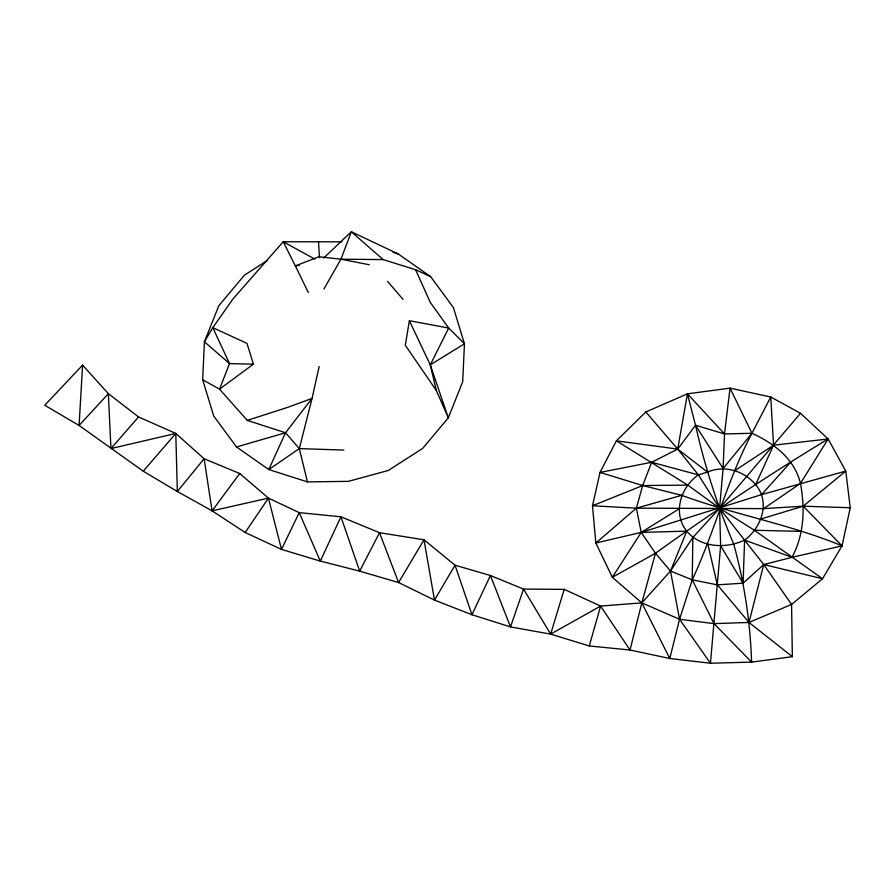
<?xml version="1.0" encoding="UTF-8"?>
<svg xmlns="http://www.w3.org/2000/svg" width="895" height="895" viewBox="0 0 895 895"><rect width="100%" height="100%" fill="white"/><g stroke="black" fill="none" stroke-linecap="round" stroke-linejoin="round"><path stroke-width="1.34" d="M800.51 413.277L719.569 508.27L692.831 537.503L692.238 579.826L679.562 619.273L669.784 658.507L630.013 650.005L589.279 645.966L550.649 634.119L510.508 626.925L471.956 614.753L434.489 600.097L398.588 582.555L359.689 571.144L320.298 561.087L281.5 549.407L245.196 532.503L212.093 510.855L177.333 491.5L143.245 471.195L79.096 425.461L44.75 405.267L82.586 365.138L108.351 393.666L138.557 416.947L175.789 433.437L204.116 458.755L239.703 473.5L268.433 498.112L299.221 512.634L340.939 516.795L379.514 532.704L423.995 539.797L455.04 565.204L490.415 575.507L523.541 589.089L564.219 589.346L600.612 606.072L641.827 602.861L679.562 619.273L714.042 623.636L748.992 622.45L791.572 604.449L822.527 578.741L842.038 545.861L850.25 507.745L845.764 471.083L828.132 438.986L800.51 413.277L770.752 397.011L730.029 388.15L687.438 393.822L645.821 411.98L616.398 440.832L600.03 472.426L592.49 505.764L595.846 543.008L612.314 577.297L641.827 602.861L669.784 658.507L710.462 663.229L751.599 662.121L792.343 656.684L791.572 604.449L763.737 564.555L719.569 508.27L698.38 474.876L677.716 449.089L645.821 411.98M724.502 433.952L695.527 425.259C704.667 465.937 717.432 505.686 733.71 544.07C744.349 582.578 750.278 622.204 751.599 662.121L714.042 623.636L692.238 579.826C714.646 531.977 727.076 480.156 751.968 433.281L730.029 388.15L724.502 433.952L723.104 468.521L719.569 508.27L720.632 545.793L710.462 663.229L679.562 619.273L670.5 571.055L655.487 553.255L641.223 532.402L636.367 508.181L642.688 485.526L651.672 462.29L677.716 449.089L695.527 425.259L687.438 393.822L724.502 433.952L751.968 433.281C773.873 443.204 794.615 458.9 800.454 483.423C805.131 508.382 804.247 534.528 792.019 557.317L763.737 564.555L743.096 583.182L717.365 584.86L692.238 579.826L670.5 571.055L641.827 602.861L630.013 650.005L600.612 606.072L550.649 634.119L523.541 589.089L510.508 626.925L490.415 575.507L471.956 614.753L455.04 565.204L434.489 600.097L423.995 539.797L398.588 582.555L379.514 532.704L359.689 571.144L340.939 516.795L320.298 561.087L299.221 512.634L281.5 549.407L268.433 498.112L212.093 510.855L204.116 458.755L177.333 491.5L175.789 433.437L110.935 448.585L108.351 393.666L79.096 425.461L82.586 365.138M323.643 258.006L351.343 231.771L398.32 254.012L430.607 276.611L453.396 307.544L464.449 343.792L462.693 381.796L448.305 417.842L422.675 448.406L388.296 470.468L348.479 481.342L307.455 481.902L268.802 469.551L236.515 446.963L213.726 416.018L202.673 379.782L204.418 341.778L218.816 305.732L244.447 275.168L267.348 260.445M409.373 320.734L405.301 345.269L436.324 390.477L448.305 417.842L430.282 364.858L409.373 320.734L448.708 328.051L464.449 343.792L430.282 364.858L436.324 390.477M707.475 472.068L698.38 474.876C680.636 486.992 672.335 513.417 686.756 531.149C700.572 547.807 726.002 548.948 744.595 540.099C761.5 527.647 770.651 502.117 755.649 484.676C744.114 470.781 724.379 464.796 707.475 472.068L677.716 449.089L687.438 393.822M319.179 366.547L312.053 398.409L299.31 448.608L307.455 481.902M792.343 656.684L748.992 622.45L763.737 564.555L822.527 578.741L754.407 530.265L719.569 508.27L687.83 485.135L616.398 440.832L677.716 449.089M641.827 602.861L655.487 553.255C711.514 512.924 769.062 474.719 828.132 438.986L800.454 483.423L763.659 508.617L636.367 508.181L592.49 505.764L642.688 485.526L687.83 485.135M589.279 645.966L600.612 606.072M550.649 634.119L564.219 589.346M323.945 288.973L340.95 259.203L351.343 231.771L383.161 259.584L415.604 269.731L430.607 276.611M202.673 379.782L219.521 389.168L247.288 420.393L288.011 407.247L312.053 398.409L285.516 432.744L268.802 469.551L299.31 448.608L343.837 450.073M755.649 484.676L773.56 445.207L770.752 397.011L751.968 433.281L723.104 468.521L695.527 425.259M430.282 364.858L448.708 328.051L430.316 302.488L415.604 269.731M679.137 508.83L641.223 532.402L612.314 577.297L655.487 553.255M692.831 537.503L670.5 571.055L686.756 531.149L641.223 532.402L595.846 543.008L636.367 508.181L681.721 495.315C734.359 514.714 790.084 524.257 842.038 545.861L792.019 557.317L744.595 540.099L743.096 583.182L720.632 545.793M245.196 532.503L268.433 498.112M212.093 510.855L239.703 473.5M143.245 471.195L175.789 433.437M110.935 448.585L138.557 416.947M641.223 532.402L761.6 494.622L791.124 461.675M760.951 518.966L803.195 506.201L845.764 471.083L761.6 494.622M253.43 364.153L229.523 363.605L204.418 341.778L212.797 327.648L246.964 343.367L253.43 364.153L219.521 389.168L229.523 363.605L212.797 327.648L232.968 298.952L283.234 241.751L341.845 241.829M734.929 470.546L773.56 445.207L828.132 438.986M236.515 446.963L285.516 432.744L299.31 448.608M299.422 265.222L295.361 265.916L283.234 241.751L314.827 259.091M763.659 508.617L803.195 506.201L850.25 507.745M308.305 292.486L295.361 265.916L318.9 256.753L340.95 259.203L383.161 259.584M754.407 530.265L801.875 531.395M340.95 259.203L369.243 264.73M681.721 495.315L642.688 485.526L600.03 472.426L651.672 462.29L698.38 474.876M392.983 252.345L398.32 254.012M247.288 420.393L285.516 432.744M803.195 506.201L842.038 545.861M387.569 281.388L403.041 299.355M748.992 622.45L717.365 584.86L707.923 544.417M318.508 241.65L319.459 257.738"/></g></svg>
